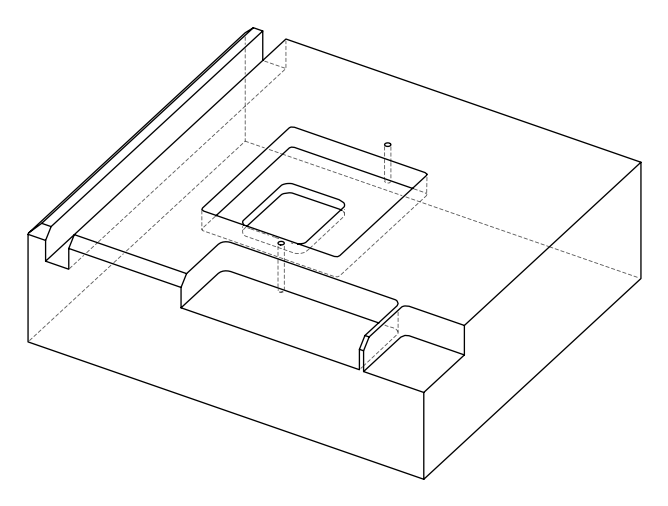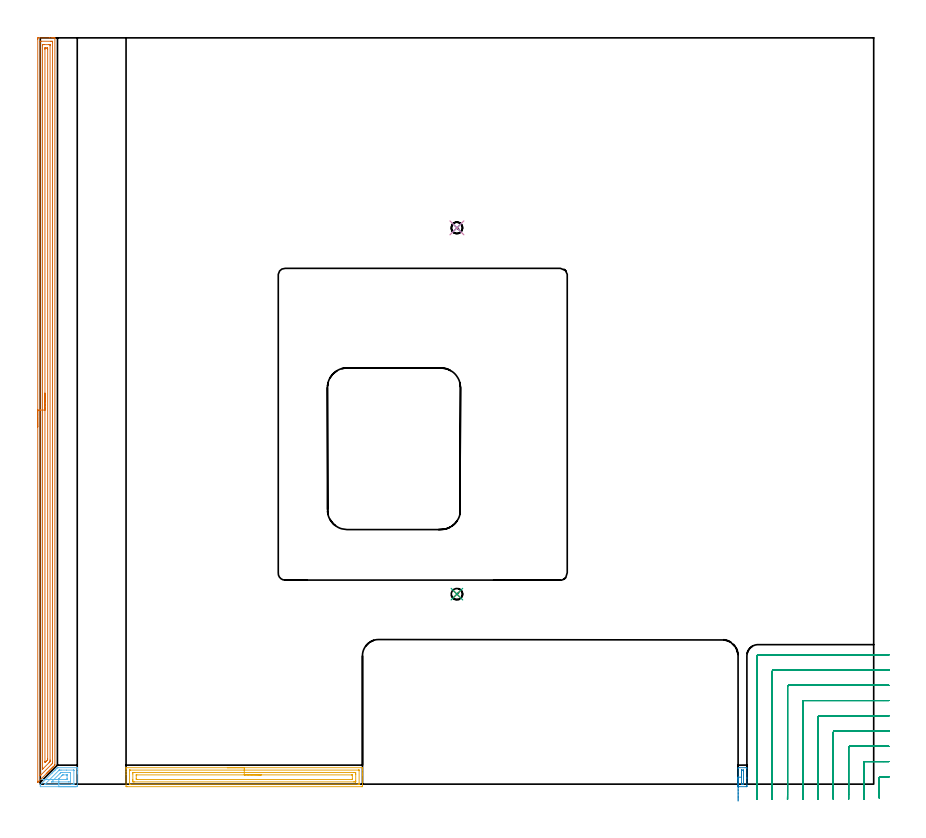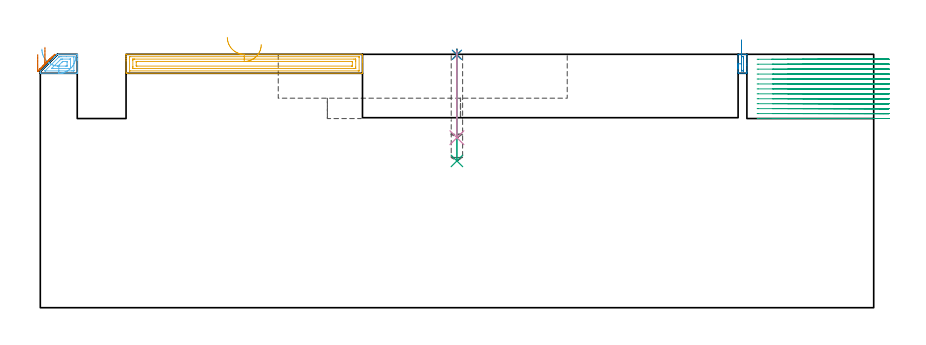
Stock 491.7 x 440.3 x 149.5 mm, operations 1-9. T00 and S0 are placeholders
(PLAN: 13 operations, 6 tool changes, 389 min)
(1 SPOT_DRILL | STEP1POCKET | NXT0321_9005460120000 | 0.03 min | 2 mm3)
(2 SPOT_DRILL_1 | STEP1POCKET_1 | NXT0321_9005460120000 | 0.03 min | 0 mm3)
(3 DRILL_BLIND_HOLE_INTO_CENTER | STEP1POCKET | UGT0301_462 | 0.26 min | 2140 mm3)
(4 DRILL_BLIND_HOLE_INTO_CENTER_1 | STEP1POCKET_1 | UGT0301_462 | 0.21 min | 1664 mm3)
(5 AREA_MILL | FG_CHAMFER_SURFACE | UGT0205_001 | 4.74 min | 9537 mm3)
(6 AREA_MILL_1 | FG_CHAMFER_SURFACE_1 | UGT0205_001 | 0.83 min | 1763 mm3)
(7 AREA_MILL_2 | FG_CHAMFER_SURFACE_2 | UGT0205_001 | 14.12 min | 22059 mm3)
(8 AREA_MILL_3 | FG_CHAMFER_SURFACE_3 | UGT0205_001 | 0.41 min | 1114 mm3)
(9 MILL_CORNER_NOTCH_RECTANGULAR | CORNER_NOTCH_RECTANGULAR | NXT0201_011 | Follow Part, ap 3, ae 75% | 24.12 min | 232576 mm3)
(10 MILL_RECTANGULAR_POCKET | POCKET_RECTANGULAR_STRAIGHT | NXT0201_008 | Follow Part, ap 1.5, ae 75% | 251.06 min | 811777 mm3)
(11 MILL_RECTANGULAR_POCKET_1 | POCKET_RECTANGULAR_STRAIGHT_1 | UGT0201_094 | Follow Part, ap 5, ae 75% | 3.41 min | 88454 mm3)
(12 MILL_SLOT | SLOT_PARTIAL_RECTANGULAR | NXT0201_012 | Follow Part, ap 4, ae 75% | 69.37 min | 704781 mm3)
(13 MILL_RECTANGULAR_SLOT | SLOT_RECTANGULAR | NXT0201_012 | Follow Part, ap 4, ae 75% | 20.39 min | 479870 mm3)
(TOOL NXT0321_9005460120000 | NC Spot Drill, 142deg, 12mm, Carbide, Uncoated | D12 PA142 FL30 Z2)
(TOOL UGT0301_462 | Carbide Drill 6.7 mm | D6.7 PA118 FL63 Z2)
(TOOL UGT0205_001 | Chamfer Mill 20 x 3 x 45 deg. | D20 FL50 Z2)
(TOOL NXT0201_011 | ENDMILL 12mm [2P460-1200-NA 1630] | D12 FL38 Z6)
(TOOL NXT0201_008 | ENDMILL 6mm [2P460-0600-NA 1630] | D6 FL26 Z6)
(TOOL UGT0201_094 | End mill 20 mm | D20 FL38 Z4)
(TOOL NXT0201_012 | ENDMILL 16mm [2P460-1600-NA 1630] | D16 FL38 Z6)
(OP 1 SPOT_DRILL)
G17 G21 G94 G90
T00 M6
G54
G17 G0 G90 X245.8 Y112.1 S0 M3
G43 Z159.5 H0
G94 G81 G98 Z149.212 F250. R152.5
G80
M5
M2
(OP 2 SPOT_DRILL_1)
G17 G21 G94 G90
T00 M6
G54
G17 G0 G90 X245.8 Y328.2 S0 M3
G43 Z159.5 H0
G94 G81 G98 Z149.212 F250. R152.5
G80
M5
M2
(OP 3 DRILL_BLIND_HOLE_INTO_CENTER)
G17 G21 G94 G90
T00 M6
G54
G17 G0 G90 X245.8 Y112.1 S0 M3
G43 Z159.5 H0
G94 G81 G98 Z86.6 F250. R151.5
G80
M5
M2
(OP 4 DRILL_BLIND_HOLE_INTO_CENTER_1)
G17 G21 G94 G90
T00 M6
G54
G17 G0 G90 X245.8 Y328.2 S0 M3
G43 Z159.5 H0
G94 G81 G98 Z100.3 F250. R151.5
G80
M5
M2
(OP 5 AREA_MILL)
G17 G21 G94 G90
T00 M6
G54
G17 G0 G90 X110.35 Y9.7 S1061 M3
G43 Z159.5 H0
G94 G1 X110.388 Z158.628 F250.
X110.502 Z157.763
X110.691 Z156.912
X110.953 Z156.08
X111.287 Z155.274
X111.69 Z154.5
X112.158 Z153.764
X112.69 Z153.072
X113.279 Z152.429
X113.922 Z151.839
X114.614 Z151.308
X115.35 Z150.84
X116.124 Z150.437
X116.93 Z150.103
X117.762 Z149.841
X118.614 Z149.652
X119.478 Z149.538
X120.35 Z149.5
X189.944
X190.09 Y9.698 Z149.488
X190.097 Y9.579 Z149.371
X190.1 Y9.453 Z149.252
Y9.085 Z148.884
Y8.472 Z148.267
Y6.417 Z146.214
Y5.849 Z145.644
Y5.259 Z145.054
Y-1.147 Z138.65
X190.096 Y-1.435 Z138.362
X190.09 Y-1.492 Z138.305
X190.031 Y-1.499 Z138.299
X189.498 Y-1.5 Z138.3
X51.202
X50.846 Y-1.496 Z138.302
X50.61 Y-1.493 Z138.304
X50.6 Y-1.147 Z138.65
Y5.849 Z145.644
Y7.292 Z147.088
Y8.472 Z148.267
Y9.453 Z149.252
X50.603 Y9.579 Z149.371
X50.61 Y9.698 Z149.488
X50.756 Y9.7 Z149.5
X120.35
Y8.286 Z148.086
X187.713 Y8.285 Z148.085
X187.905 Y8.284 Z148.084
X188.055 Y8.28 Z148.08
X188.085 Y8.279 Z148.079
X188.091 Y8.261 Z148.061
X188.095 Y8.235 Z148.035
X188.099 Y8.094 Z147.894
X188.1 Y0.223 Z140.023
X188.098 Y0.097 Z139.897
X188.094 Y-0.004 Z139.796
X188.09 Y-0.069 Z139.731
X188.08 Y-0.079 Z139.721
X188.063 Y-0.081 Z139.719
X187.713 Y-0.085 Z139.715
X187.523 Y-0.086 Z139.714
X52.987 Y-0.085 Z139.715
X52.795 Y-0.084 Z139.716
X52.645 Y-0.08 Z139.72
X52.615 Y-0.079 Z139.721
X52.609 Y-0.061 Z139.739
X52.605 Y-0.035 Z139.765
X52.601 Y0.106 Z139.906
X52.6 Y7.977 Z147.777
X52.602 Y8.103 Z147.903
X52.606 Y8.204 Z148.004
X52.61 Y8.269 Z148.069
X52.62 Y8.279 Z148.079
X52.637 Y8.28 Z148.08
X52.987 Y8.285 Z148.085
X53.177 Y8.286 Z148.086
X120.35
Y6.871 Z146.671
X185.037
X185.779 Y6.87 Z146.67
X185.929 Y6.868 Z146.668
X186.071 Y6.865 Z146.665
X186.09 Y6.723 Z146.523
X186.096 Y6.559 Z146.359
X186.1 Y5.849 Z145.649
Y5.681 Z145.481
Y2.183 Z141.983
X186.099 Y1.477 Z141.277
X186.097 Y1.393 Z141.193
X186.093 Y1.351 Z141.151
X186.09 Y1.336 Z141.136
X186.074 Y1.334 Z141.134
X185.929 Y1.331 Z141.131
X185.188 Y1.329 Z141.129
X185.037 Y1.328 Z141.128
X55.663
X54.921 Y1.33 Z141.13
X54.771 Y1.332 Z141.132
X54.629 Y1.335 Z141.135
X54.61 Y1.477 Z141.277
X54.604 Y1.641 Z141.441
X54.6 Y2.351 Z142.151
Y2.519 Z142.319
Y6.017 Z145.817
X54.601 Y6.723 Z146.523
X54.603 Y6.807 Z146.607
X54.607 Y6.848 Z146.648
X54.61 Y6.864 Z146.664
X54.626 Y6.866 Z146.666
X54.771 Y6.869 Z146.669
X55.512 Y6.871 Z146.671
X55.663 Y6.872 Z146.672
X120.35 Y6.871 Z146.671
Y5.457 Z145.257
X183.652
X183.972 Y5.455 Z145.255
X184.026 Y5.454 Z145.254
X184.075 Y5.451 Z145.251
X184.09 Y5.382 Z145.182
X184.099 Y5.018 Z144.818
X184.1 Y4.974 Z144.774
Y3.226 Z143.026
X184.097 Y2.81 Z142.61
X184.093 Y2.759 Z142.559
X184.09 Y2.751 Z142.551
X184.08 Y2.748 Z142.548
X184.04 Y2.745 Z142.545
X183.909 Y2.743 Z142.543
X183.745
X57.048
X56.728 Y2.745 Z142.545
X56.674 Y2.746 Z142.546
X56.625 Y2.749 Z142.549
X56.61 Y2.818 Z142.618
X56.601 Y3.182 Z142.982
X56.6 Y3.226 Z143.026
Y4.974 Z144.774
X56.603 Y5.39 Z145.19
X56.607 Y5.441 Z145.241
X56.61 Y5.449 Z145.249
X56.62 Y5.452 Z145.252
X56.66 Y5.455 Z145.255
X56.791 Y5.457 Z145.257
X56.955
X120.35
X121.222 Z145.295
X122.086 Z145.409
X122.938 Z145.598
X123.77 Z145.86
X124.576 Z146.194
X125.35 Z146.597
X126.086 Z147.066
X126.778 Z147.597
X127.421 Z148.186
X128.01 Z148.829
X128.542 Z149.522
X129.01 Z150.257
X129.413 Z151.031
X129.747 Z151.837
X130.009 Z152.669
X130.198 Z153.521
X130.312 Z154.386
X130.35 Z155.257
G0 Z159.5
M5
M2
(OP 6 AREA_MILL_1)
G17 G21 G94 G90
T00 M6
G54
G17 G0 G90 X20.9 Y-1.5 S1061 M3
G43 Z159.5 H0
Z148.3
G94 G1 X20.862 Z147.428 F250.
X20.748 Z146.563
X20.559 Z145.712
X20.297 Z144.88
X19.963 Z144.074
X19.56 Z143.3
X19.092 Z142.564
X18.56 Z141.872
X17.971 Z141.229
X17.328 Z140.639
X16.636 Z140.108
X15.9 Z139.64
X15.126 Z139.237
X14.32 Z138.903
X13.488 Z138.641
X12.636 Z138.452
X11.772 Z138.338
X10.9 Z138.3
X0.176
X0.041 Y-1.495 Z138.304
X0.01 Y-1.493 Z138.306
X0. Y-1.333 Z138.467
Y-0.616 Z139.183
X0.003 Y-0.441 Z139.351
X0.01 Y-0.389 Z139.404
X0.127 Y-0.272 Z139.526
X0.176 Y-0.223 Z139.575
X6.977 Y6.577 Z146.377
X7.122 Y6.723 Z146.52
X7.176 Y6.777 Z146.575
X7.799 Y7.399 Z147.199
X7.996 Y7.598 Z147.394
X8.62 Y8.22 Z148.019
X8.666 Y8.266 Z148.065
X8.87 Y8.472 Z148.268
X9.441 Y9.041 Z148.841
X9.822 Y9.422 Z149.221
X9.967 Y9.568 Z149.364
X10.097 Y9.695 Z149.491
X10.453 Y9.7 Z149.5
X21.624
X21.79 Y9.698 Z149.489
X21.797 Y9.563 Z149.356
X21.8 Y9.422 Z149.221
Y9.16 Z148.96
Y8.472 Z148.267
Y7.254 Z147.05
Y6.723 Z146.518
Y6.114 Z145.909
Y-0.882 Z138.916
X21.796 Y-1.147 Z138.651
X21.79 Y-1.493 Z138.304
X21.535 Y-1.497 Z138.302
X21.177 Y-1.5 Z138.3
X10.9
Y-0.086 Z139.714
X3.113
X2.83 Y-0.084 Z139.716
X2.782 Y-0.083 Z139.717
X2.776 Y-0.081 Z139.719
Y-0.079 Z139.721
X2.789 Y-0.064 Z139.736
X2.834 Y-0.017 Z139.783
X2.887 Y0.037 Z139.837
X10.893 Y8.042 Z147.842
X11.045 Y8.192 Z147.992
X11.102 Y8.245 Z148.045
X11.135 Y8.273 Z148.073
X11.172 Y8.279 Z148.079
X11.347 Y8.282 Z148.082
X11.538 Y8.285 Z148.085
X12.24 Y8.286 Z148.086
X15.368
X19.581 Y8.285 Z148.085
X19.744 Y8.282 Z148.082
X19.782 Y8.279 Z148.079
X19.79 Y8.276 Z148.076
X19.794 Y8.265 Z148.065
X19.797 Y8.233 Z148.033
X19.8 Y8.071 Z147.871
Y0.201 Z140.001
X19.798 Y0.067 Z139.867
X19.793 Y-0.039 Z139.761
X19.79 Y-0.071 Z139.729
X19.781 Y-0.079 Z139.721
X19.741 Y-0.08 Z139.72
X19.39 Y-0.085 Z139.715
X19.199 Y-0.086 Z139.714
X18.496
X10.9
Y1.328 Z141.128
X7.772
X7.029 Y1.329 Z141.129
X6.878 Y1.33 Z141.13
X6.727 Y1.334 Z141.134
X6.648 Y1.337 Z141.137
X6.729 Y1.425 Z141.225
X6.777 Y1.477 Z141.277
X11.689 Y6.389 Z146.189
X12.026 Y6.723 Z146.523
X12.134 Y6.827 Z146.627
X12.172 Y6.861 Z146.661
X12.24 Y6.864 Z146.664
X12.984 Y6.871 Z146.671
X13.134
X17.452
X17.603 Y6.87 Z146.67
X17.753 Y6.866 Z146.666
X17.788 Y6.865 Z146.665
X17.792 Y6.838 Z146.638
X17.797 Y6.788 Z146.588
X17.799 Y6.723 Z146.523
X17.8 Y2.158 Z141.958
X17.796 Y1.477 Z141.277
X17.793 Y1.38 Z141.18
X17.79 Y1.338 Z141.138
X17.747 Y1.335 Z141.135
X17.603 Y1.332 Z141.132
X16.86 Y1.329 Z141.129
X16.709 Y1.328 Z141.128
X10.9
X10.904 Y2.743 Z142.543
X10.747
X10.682 Y2.745 Z142.545
X10.59 Y2.749 Z142.549
X10.514 Y2.754 Z142.554
X10.561 Y2.803 Z142.603
X10.718 Y2.966 Z142.766
X10.975 Y3.226 Z143.026
X11.158 Y3.41 Z143.21
X12.723 Y4.974 Z144.774
X12.927 Y5.178 Z144.978
X13.134 Y5.383 Z145.183
X13.193 Y5.434 Z145.234
X13.214 Y5.45 Z145.25
X13.235 Y5.452 Z145.252
X13.334 Y5.455 Z145.255
X13.535 Y5.457 Z145.257
X15.322
X15.656 Y5.456 Z145.256
X15.707 Y5.455 Z145.255
X15.759 Y5.45 Z145.25
X15.79 Y5.446 Z145.246
X15.792 Y5.4 Z145.2
X15.8 Y4.989 Z144.789
Y3.24 Z143.04
Y3.226 Z143.026
X15.791 Y2.796 Z142.596
X15.789 Y2.749 Z142.549
X15.711 Y2.747 Z142.547
X15.58 Y2.744 Z142.544
X15.415 Y2.743 Z142.543
X14.922
X10.904
X10.033 Y2.746 Z142.584
X9.168 Y2.748 Z142.7
X8.317 Y2.751 Z142.892
X7.486 Y2.753 Z143.156
X6.681 Y2.756 Z143.493
X5.909 Y2.758 Z143.898
X5.174 Y2.761 Z144.369
X4.484 Y2.763 Z144.902
X3.842 Y2.765 Z145.494
X3.255 Y2.766 Z146.139
X2.726 Y2.768 Z146.832
X2.26 Y2.77 Z147.57
X1.859 Y2.771 Z148.345
X1.528 Y2.772 Z149.152
X1.268 Y2.773 Z149.984
X1.082 Z150.837
X0.971 Y2.774 Z151.702
X0.935 Z152.574
G0 Z159.5
M5
M2
(OP 7 AREA_MILL_2)
G17 G21 G94 G90
T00 M6
G54
G17 G0 G90 X-1.5 Y210.7 S1061 M3
G43 Z159.5 H0
Z149.4
G94 G1 Y210.738 Z148.528 F250.
Y210.852 Z147.664
Y211.041 Z146.812
Y211.303 Z145.98
Y211.637 Z145.174
Y212.04 Z144.4
Y212.509 Z143.664
Y213.04 Z142.972
Y213.629 Z142.329
Y214.272 Z141.74
Y214.964 Z141.209
Y215.7 Z140.74
Y216.474 Z140.337
Y217.28 Z140.003
Y218.112 Z139.741
Y218.964 Z139.552
Y219.829 Z139.438
Y220.7 Z139.4
Y439.376
X-1.499 Y439.676 Z139.401
X-1.493 Y440.263 Z139.404
X-1.492 Y440.293 Z139.406
X-0.908 Y440.3 Z139.99
X5.333 Z146.228
X6.763 Z147.659
X7.116 Z148.011
X7.823 Z148.723
X8.131 Z149.03
X8.544 Y440.292 Z149.436
X8.597 Y440.29 Z149.489
X8.6 Y440.123 Z149.5
Y11.556
X8.594 Y11.205 Z149.492
X8.32 Y10.92 Z149.22
X8.008 Y10.606 Z148.904
X7.953 Y10.553 Z148.852
X7.765 Y10.364 Z148.664
X7.71 Y10.309 Z148.607
X7.657 Y10.256 Z148.556
X7.467 Y10.066 Z148.366
X7.413 Y10.012 Z148.31
X7.36 Y9.96 Z148.259
X7.169 Y9.768 Z148.068
X7.116 Y9.715 Z148.013
X7.064 Y9.663 Z147.963
X6.871 Y9.47 Z147.77
X6.819 Y9.418 Z147.716
X6.767 Y9.367 Z147.666
X6.573 Y9.172 Z147.472
X6.522 Y9.12 Z147.419
X6.471 Y9.07 Z147.37
X6.275 Y8.874 Z147.174
X6.225 Y8.823 Z147.122
X6.174 Y8.774 Z147.073
X5.977 Y8.577 Z146.876
X5.927 Y8.526 Z146.824
X5.878 Y8.478 Z146.777
X5.679 Y8.279 Z146.578
X5.63 Y8.229 Z146.527
X5.582 Y8.181 Z146.481
X5.381 Y7.981 Z146.28
X5.333 Y7.932 Z146.23
X5.285 Y7.885 Z146.184
X5.083 Y7.683 Z145.982
X5.036 Y7.635 Z145.933
X4.989 Y7.588 Z145.888
X4.785 Y7.385 Z145.684
X4.739 Y7.337 Z145.636
X4.692 Y7.292 Z145.591
X4.487 Y7.087 Z145.386
X4.442 Y7.04 Z145.339
X4.396 Y6.995 Z145.295
X4.189 Y6.789 Z145.088
X4.144 Y6.743 Z145.042
X4.1 Y6.699 Z144.998
X3.892 Y6.491 Z144.79
X3.847 Y6.446 Z144.744
X3.803 Y6.403 Z144.702
X3.594 Y6.193 Z144.493
X3.55 Y6.149 Z144.447
X3.507 Y6.106 Z144.406
X-0.908 Y1.691 Z139.99
X-1.002 Y1.598 Z139.897
X-1.173 Y1.426 Z139.726
X-1.353 Y1.245 Z139.544
X-1.475 Y1.128 Z139.422
X-1.493 Y1.117 Z139.403
X-1.498 Y1.128 Z139.399
X-1.5 Y1.328 Z139.4
Y220.7
X-0.086 Z140.814
X-0.085 Y438.028 Z140.815
X-0.082 Y438.168 Z140.818
X-0.079 Y438.26 Z140.821
X-0.074 Y438.292 Z140.826
X-0.066 Y438.293 Z140.834
X-0.016 Y438.296 Z140.884
X0.465 Y438.3 Z141.365
X6.225 Z147.125
X6.707 Y438.299 Z147.607
X7.116 Y438.292 Z148.016
X7.168 Y438.29 Z148.068
X7.179 Y438.097 Z148.079
X7.184 Y437.958 Z148.084
X7.185 Y437.888 Z148.085
X7.186 Y13.274 Z148.086
X7.184 Y12.45 Z148.084
X7.183 Y12.382 Z148.083
X7.179 Y12.311 Z148.079
X7.166 Y12.228 Z148.066
X7.116 Y12.174 Z148.016
X6.81 Y11.862 Z147.71
X6.506 Y11.556 Z147.406
X6.365 Y11.415 Z147.265
X-0.016 Y5.034 Z140.884
X-0.061 Y4.991 Z140.839
X-0.077 Y4.978 Z140.823
X-0.078 Y4.979 Z140.822
X-0.081 Y4.998 Z140.819
X-0.084 Y5.09 Z140.816
X-0.086 Y5.369 Z140.814
Y220.7
X1.329 Z142.229
Y436.101
X1.33 Y436.211 Z142.23
X1.333 Y436.265 Z142.233
X1.335 Y436.284 Z142.235
X1.37 Y436.29 Z142.27
X1.57 Y436.298 Z142.47
X1.767 Y436.299 Z142.667
X2.46 Y436.3 Z143.36
X5.135 Z146.035
X5.333 Y436.299 Z146.233
X5.532 Y436.298 Z146.432
X5.664 Y436.294 Z146.564
X5.763 Y436.29 Z146.663
X5.765 Y436.247 Z146.665
X5.768 Y436.101 Z146.668
X5.771 Y435.662 Z146.671
Y14.237
X5.77 Y13.799 Z146.67
X5.766 Y13.343 Z146.666
X5.765 Y13.292 Z146.665
X5.737 Y13.248 Z146.637
X5.671 Y13.177 Z146.571
X5.587 Y13.089 Z146.487
X5.333 Y12.832 Z146.233
X5.142 Y12.641 Z146.042
X1.767 Y9.266 Z142.667
X1.375 Y8.874 Z142.275
X1.359 Y8.86 Z142.259
X1.349 Y8.853 Z142.249
X1.338 Y8.848 Z142.238
X1.334 Y8.857 Z142.234
X1.332 Y8.874 Z142.232
X1.33 Y8.918 Z142.23
X1.329 Y9.314 Z142.229
Y9.768
Y220.7
X2.743 Z143.643
Y433.42
X2.744 Y434.227 Z143.644
X2.747 Y434.282 Z143.647
X2.749 Y434.289 Z143.649
X2.755 Y434.293 Z143.655
X2.782 Y434.297 Z143.682
X2.891 Y434.299 Z143.791
X3.111 Y434.3 Z144.011
X3.55 Z144.45
X3.995 Y434.297 Z144.895
X4.21 Y434.294 Z145.11
X4.317 Y434.29 Z145.217
X4.351 Y434.278 Z145.251
X4.357 Y433.42 Z145.257
Y15.131
X4.351 Y14.327 Z145.251
X4.278 Y14.237 Z145.178
X3.917 Y13.869 Z144.817
X3.395 Y13.343 Z144.295
X3.182 Y13.133 Z144.082
X3.023 Y12.978 Z143.923
X2.75 Y12.717 Z143.65
X2.744 Y13.258 Z143.644
X2.743 Y13.343 Z143.643
Y220.7
Y221.572 Z143.681
Y222.437 Z143.795
Y223.288 Z143.983
Y224.12 Z144.246
Y224.926 Z144.58
Y225.7 Z144.982
Y226.436 Z145.451
Y227.128 Z145.982
Y227.771 Z146.572
Y228.361 Z147.215
Y228.892 Z147.907
Y229.36 Z148.643
Y229.763 Z149.417
Y230.097 Z150.223
Y230.359 Z151.055
Y230.548 Z151.906
Y230.662 Z152.771
Y230.7 Z153.643
G0 Z159.5
M5
M2
(OP 8 AREA_MILL_3)
G17 G21 G94 G90
T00 M6
G54
G17 G0 G90 X411.7 Y-10.042 S1061 M3
G43 Z159.5 H0
Z143.9
G94 G1 Y-9.399 Z143.311 F250.
Y-8.707 Z142.78
Y-7.971 Z142.311
Y-7.197 Z141.908
Y-6.391 Z141.574
Y-5.559 Z141.312
Y-4.708 Z141.123
Y-3.843 Z141.009
Y-2.971 Z140.971
Y-2.1 Z141.009
Y-1.235 Z141.123
Y-0.383 Z141.312
Y0.449 Z141.574
Y1.255 Z141.908
Y2.029 Z142.311
Y2.765 Z142.779
Y3.457 Z143.311
Y4.1 Z143.9
Y9.375 Z149.174
X411.71 Y9.693 Z149.493
X412.105 Y9.7 Z149.5
X416.495
X416.89 Y9.693 Z149.493
X416.9 Y9.374 Z149.174
Y4.031 Z143.831
Y3.226 Z143.019
Y-0.675 Z139.12
X416.896 Y-1.147 Z138.648
X416.892 Y-1.49 Z138.305
X416.843 Y-1.493 Z138.302
X416.495 Y-1.5 Z138.3
X412.105
X411.757 Y-1.493 Z138.302
X411.708 Y-1.49 Z138.305
X411.704 Y-1.147 Z138.648
X411.7 Y-0.744 Z139.051
Y3.226 Z143.019
Y4.1 Z143.9
X413.7
Y7.758 Z147.558
X413.702 Y7.918 Z147.718
X413.71 Y8.238 Z148.038
X413.719 Y8.28 Z148.08
X413.732 Y8.282 Z148.082
X413.775 Y8.285 Z148.085
X413.861 Y8.286 Z148.086
X414.048
X414.739 Y8.284 Z148.084
X414.837 Y8.282 Z148.082
X414.889 Y8.279 Z148.079
X414.894 Y8.078 Z147.878
X414.899 Y7.758 Z147.558
X414.9 Y7.598 Z147.398
Y0.442 Z140.242
X414.898 Y0.282 Z140.082
X414.89 Y-0.038 Z139.762
X414.881 Y-0.08 Z139.72
X414.867 Y-0.082 Z139.718
X414.825 Y-0.085 Z139.715
X414.739 Y-0.086 Z139.714
X414.552
X413.861 Y-0.084 Z139.716
X413.763 Y-0.082 Z139.718
X413.711 Y-0.079 Z139.721
X413.706 Y0.122 Z139.922
X413.701 Y0.442 Z140.242
X413.7 Y0.602 Z140.402
Y4.1 Z143.9
Y4.689 Z144.543
Y5.22 Z145.235
Y5.689 Z145.971
Y6.092 Z146.745
Y6.426 Z147.551
Y6.688 Z148.383
Y6.877 Z149.235
Y6.991 Z150.099
Y7.029 Z150.971
Y6.991 Z151.843
Y6.877 Z152.708
Y6.688 Z153.559
Y6.426 Z154.391
Y6.092 Z155.197
Y5.689 Z155.971
Y5.22 Z156.707
Y4.689 Z157.399
Y4.1 Z158.042
G0 Z159.5
M5
M2
(OP 9 MILL_CORNER_NOTCH_RECTANGULAR)
G17 G21 G94 G90
T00 M6
G54
G17 G0 G90 X500.7 Y4.3 S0 M3
G43 Z159.5 H1
Z146.585
G94 G1 X497.7 F250.
X495.494 F500.
G3 X494.9 Y3.706 R0.6
G1 Y-4.727
X494.899 Y-5.076
X494.885 Y-8.076 F250.
G0 Z159.5
X500.7 Y13.3
Z146.585
G1 X497.7
X486.495 F500.
G3 X485.9 Y12.705 R0.6
G1 Y-4.727
G2 X485.887 Y-6. R63.
G1 X485.827 Y-8.999 F250.
G0 Z159.5
X500.7 Y22.3
Z146.585
G1 X497.7
X477.495 F500.
G3 X476.9 Y21.705 R0.6
G1 Y-4.727
G2 X476.885 Y-6. R54.
G1 X476.814 Y-8.999 F250.
G0 Z159.5
X500.7 Y31.3
Z146.585
G1 X497.7
X468.495 F500.
G3 X467.9 Y30.705 R0.6
G1 Y-4.727
G2 X467.882 Y-6. R45.
G1 X467.797 Y-8.999 F250.
G0 Z159.5
X500.7 Y40.3
Z146.585
G1 X497.7
X459.495 F500.
G3 X458.9 Y39.705 R0.6
G1 Y-4.727
G2 X458.877 Y-6. R36.
G1 X458.771 Y-8.998 F250.
G0 Z159.5
X500.7 Y49.3
Z146.585
G1 X497.7
X450.496 F500.
G3 X449.9 Y48.704 R0.6
G1 Y-4.727
G2 X449.87 Y-6. R27.
G1 X449.729 Y-8.997 F250.
G0 Z159.5
X500.7 Y58.3
Z146.585
G1 X497.7
X441.496 F500.
G3 X440.9 Y57.704 R0.6
G1 Y-4.727
G2 X440.855 Y-6. R18.
G1 X440.643 Y-8.992 F250.
G0 Z159.5
X500.7 Y67.3
Z146.585
G1 X497.7
X432.496 F500.
G3 X431.9 Y66.704 R0.6
G1 Y-4.727
G2 X431.809 Y-6. R9.
G1 X431.385 Y-8.97 F250.
G0 Z159.5
X500.7 Y76.3
Z146.585
G1 X497.7
X423.496 F500.
G3 X422.9 Y75.704 R0.6
G1 Y-4.727
Y-7.727 F250.
G0 Z159.5
X500.7 Y4.3
Z143.669
G1 X497.7
X495.494 F500.
G3 X494.9 Y3.706 R0.6
G1 Y-5.075
Y-8.075 F250.
G0 Z159.5
X500.7 Y13.3
Z143.669
G1 X497.7
X486.495 F500.
G3 X485.9 Y12.705 R0.6
G1 Y-5.953
Y-6.
X485.898 Y-9. F250.
G0 Z159.5
X500.7 Y22.3
Z143.669
G1 X497.7
X477.495 F500.
G3 X476.9 Y21.705 R0.6
G1 Y-5.953
Y-6.
X476.897 Y-9. F250.
G0 Z159.5
X500.7 Y31.3
Z143.669
G1 X497.7
X468.495 F500.
G3 X467.9 Y30.705 R0.6
G1 Y-5.953
Y-6.
X467.897 Y-9. F250.
G0 Z159.5
X500.7 Y40.3
Z143.669
G1 X497.7
X459.495 F500.
G3 X458.9 Y39.705 R0.6
G1 Y-5.953
Y-6.
X458.896 Y-9. F250.
G0 Z159.5
X500.7 Y49.3
Z143.669
G1 X497.7
X450.496 F500.
G3 X449.9 Y48.704 R0.6
G1 Y-5.953
Y-6.
X449.895 Y-9. F250.
G0 Z159.5
X500.7 Y58.3
Z143.669
G1 X497.7
X441.496 F500.
G3 X440.9 Y57.704 R0.6
G1 Y-5.953
Y-6.
X440.892 Y-9. F250.
G0 Z159.5
X500.7 Y67.3
Z143.669
G1 X497.7
X432.496 F500.
G3 X431.9 Y66.704 R0.6
G1 Y-5.953
Y-6.
X431.884 Y-9. F250.
G0 Z159.5
X500.7 Y76.3
Z143.669
G1 X497.7
X423.496 F500.
G3 X422.9 Y75.704 R0.6
G1 Y-5.953
Y-8.953 F250.
G0 Z159.5
X500.7 Y4.3
Z140.754
G1 X497.7
X495.494 F500.
G3 X494.9 Y3.706 R0.6
G1 Y-5.075
Y-8.075 F250.
G0 Z159.5
X500.7 Y13.3
Z140.754
G1 X497.7
X486.495 F500.
G3 X485.9 Y12.705 R0.6
G1 Y-6.
Y-9. F250.
G0 Z159.5
X500.7 Y22.3
Z140.754
G1 X497.7
X477.495 F500.
G3 X476.9 Y21.705 R0.6
G1 Y-6.
Y-9. F250.
G0 Z159.5
X500.7 Y31.3
Z140.754
G1 X497.7
X468.495 F500.
G3 X467.9 Y30.705 R0.6
G1 Y-6.
Y-9. F250.
G0 Z159.5
X500.7 Y40.3
Z140.754
G1 X497.7
X459.495 F500.
G3 X458.9 Y39.705 R0.6
G1 Y-6.
Y-9. F250.
G0 Z159.5
X500.7 Y49.3
Z140.754
G1 X497.7
X450.496 F500.
G3 X449.9 Y48.704 R0.6
G1 Y-6.
Y-9. F250.
G0 Z159.5
X500.7 Y58.3
Z140.754
G1 X497.7
X441.496 F500.
G3 X440.9 Y57.704 R0.6
G1 Y-6.
Y-9. F250.
G0 Z159.5
X500.7 Y67.3
Z140.754
G1 X497.7
X432.496 F500.
G3 X431.9 Y66.704 R0.6
G1 Y-6.
Y-9. F250.
G0 Z159.5
X500.7 Y76.3
Z140.754
G1 X497.7
X423.496 F500.
G3 X422.9 Y75.704 R0.6
G1 Y-6.
Y-9. F250.
G0 Z159.5
X500.7 Y4.3
Z137.838
G1 X497.7
X495.494 F500.
G3 X494.9 Y3.706 R0.6
G1 Y-5.075
Y-8.075 F250.
G0 Z159.5
X500.7 Y13.3
Z137.838
G1 X497.7
X486.495 F500.
G3 X485.9 Y12.705 R0.6
G1 Y-6.
Y-9. F250.
G0 Z159.5
X500.7 Y22.3
Z137.838
G1 X497.7
X477.495 F500.
G3 X476.9 Y21.705 R0.6
G1 Y-6.
Y-9. F250.
G0 Z159.5
X500.7 Y31.3
Z137.838
G1 X497.7
X468.495 F500.
G3 X467.9 Y30.705 R0.6
G1 Y-6.
Y-9. F250.
G0 Z159.5
X500.7 Y40.3
Z137.838
G1 X497.7
X459.495 F500.
G3 X458.9 Y39.705 R0.6
G1 Y-6.
Y-9. F250.
G0 Z159.5
X500.7 Y49.3
Z137.838
G1 X497.7
X450.496 F500.
G3 X449.9 Y48.704 R0.6
G1 Y-6.
Y-9. F250.
G0 Z159.5
X500.7 Y58.3
Z137.838
G1 X497.7
X441.496 F500.
G3 X440.9 Y57.704 R0.6
G1 Y-6.
Y-9. F250.
G0 Z159.5
X500.7 Y67.3
Z137.838
G1 X497.7
X432.496 F500.
G3 X431.9 Y66.704 R0.6
G1 Y-6.
Y-9. F250.
G0 Z159.5
X500.7 Y76.3
Z137.838
G1 X497.7
X423.496 F500.
G3 X422.9 Y75.704 R0.6
G1 Y-6.
Y-9. F250.
G0 Z159.5
X500.7 Y4.3
Z134.923
G1 X497.7
X495.494 F500.
G3 X494.9 Y3.706 R0.6
G1 Y-5.075
Y-8.075 F250.
G0 Z159.5
X500.7 Y13.3
Z134.923
G1 X497.7
X486.495 F500.
G3 X485.9 Y12.705 R0.6
G1 Y-6.
Y-9. F250.
G0 Z159.5
X500.7 Y22.3
Z134.923
G1 X497.7
X477.495 F500.
G3 X476.9 Y21.705 R0.6
G1 Y-6.
Y-9. F250.
G0 Z159.5
X500.7 Y31.3
Z134.923
G1 X497.7
X468.495 F500.
G3 X467.9 Y30.705 R0.6
G1 Y-6.
Y-9. F250.
G0 Z159.5
X500.7 Y40.3
Z134.923
G1 X497.7
X459.495 F500.
G3 X458.9 Y39.705 R0.6
G1 Y-6.
Y-9. F250.
G0 Z159.5
X500.7 Y49.3
Z134.923
G1 X497.7
X450.496 F500.
G3 X449.9 Y48.704 R0.6
G1 Y-6.
Y-9. F250.
G0 Z159.5
X500.7 Y58.3
Z134.923
G1 X497.7
X441.496 F500.
G3 X440.9 Y57.704 R0.6
G1 Y-6.
Y-9. F250.
G0 Z159.5
X500.7 Y67.3
Z134.923
G1 X497.7
X432.496 F500.
G3 X431.9 Y66.704 R0.6
G1 Y-6.
Y-9. F250.
G0 Z159.5
X500.7 Y76.3
Z134.923
G1 X497.7
X423.496 F500.
G3 X422.9 Y75.704 R0.6
G1 Y-6.
Y-9. F250.
G0 Z159.5
X500.7 Y4.3
Z132.008
G1 X497.7
X495.494 F500.
G3 X494.9 Y3.706 R0.6
G1 Y-5.075
Y-8.075 F250.
G0 Z159.5
X500.7 Y13.3
Z132.008
G1 X497.7
X486.495 F500.
G3 X485.9 Y12.705 R0.6
G1 Y-6.
Y-9. F250.
G0 Z159.5
X500.7 Y22.3
Z132.008
G1 X497.7
X477.495 F500.
G3 X476.9 Y21.705 R0.6
G1 Y-6.
Y-9. F250.
G0 Z159.5
X500.7 Y31.3
Z132.008
G1 X497.7
X468.495 F500.
G3 X467.9 Y30.705 R0.6
G1 Y-6.
Y-9. F250.
G0 Z159.5
X500.7 Y40.3
Z132.008
G1 X497.7
X459.495 F500.
G3 X458.9 Y39.705 R0.6
G1 Y-6.
Y-9. F250.
G0 Z159.5
X500.7 Y49.3
Z132.008
G1 X497.7
X450.496 F500.
G3 X449.9 Y48.704 R0.6
G1 Y-6.
Y-9. F250.
G0 Z159.5
X500.7 Y58.3
Z132.008
G1 X497.7
X441.496 F500.
G3 X440.9 Y57.704 R0.6
G1 Y-6.
Y-9. F250.
G0 Z159.5
X500.7 Y67.3
Z132.008
G1 X497.7
X432.496 F500.
G3 X431.9 Y66.704 R0.6
G1 Y-6.
Y-9. F250.
G0 Z159.5
X500.7 Y76.3
Z132.008
G1 X497.7
X423.496 F500.
G3 X422.9 Y75.704 R0.6
G1 Y-6.
Y-9. F250.
G0 Z159.5
X500.7 Y4.3
Z129.092
G1 X497.7
X495.494 F500.
G3 X494.9 Y3.706 R0.6
G1 Y-5.075
Y-8.075 F250.
G0 Z159.5
X500.7 Y13.3
Z129.092
G1 X497.7
X486.495 F500.
G3 X485.9 Y12.705 R0.6
G1 Y-6.
Y-9. F250.
G0 Z159.5
X500.7 Y22.3
Z129.092
G1 X497.7
X477.495 F500.
G3 X476.9 Y21.705 R0.6
G1 Y-6.
Y-9. F250.
G0 Z159.5
X500.7 Y31.3
Z129.092
G1 X497.7
X468.495 F500.
G3 X467.9 Y30.705 R0.6
G1 Y-6.
Y-9. F250.
G0 Z159.5
X500.7 Y40.3
Z129.092
G1 X497.7
X459.495 F500.
G3 X458.9 Y39.705 R0.6
G1 Y-6.
Y-9. F250.
G0 Z159.5
X500.7 Y49.3
Z129.092
G1 X497.7
X450.496 F500.
G3 X449.9 Y48.704 R0.6
G1 Y-6.
Y-9. F250.
G0 Z159.5
X500.7 Y58.3
Z129.092
G1 X497.7
X441.496 F500.
G3 X440.9 Y57.704 R0.6
G1 Y-6.
Y-9. F250.
G0 Z159.5
X500.7 Y67.3
Z129.092
G1 X497.7
X432.496 F500.
G3 X431.9 Y66.704 R0.6
G1 Y-6.
Y-9. F250.
G0 Z159.5
X500.7 Y76.3
Z129.092
G1 X497.7
X423.496 F500.
G3 X422.9 Y75.704 R0.6
G1 Y-6.
Y-9. F250.
G0 Z159.5
X500.7 Y4.3
Z126.177
G1 X497.7
X495.494 F500.
G3 X494.9 Y3.706 R0.6
G1 Y-5.075
Y-8.075 F250.
G0 Z159.5
X500.7 Y13.3
Z126.177
G1 X497.7
X486.495 F500.
G3 X485.9 Y12.705 R0.6
G1 Y-6.
Y-9. F250.
G0 Z159.5
X500.7 Y22.3
Z126.177
G1 X497.7
X477.495 F500.
G3 X476.9 Y21.705 R0.6
G1 Y-6.
Y-9. F250.
G0 Z159.5
X500.7 Y31.3
Z126.177
G1 X497.7
X468.495 F500.
G3 X467.9 Y30.705 R0.6
G1 Y-6.
Y-9. F250.
G0 Z159.5
X500.7 Y40.3
Z126.177
G1 X497.7
X459.495 F500.
G3 X458.9 Y39.705 R0.6
G1 Y-6.
Y-9. F250.
G0 Z159.5
X500.7 Y49.3
Z126.177
G1 X497.7
X450.496 F500.
G3 X449.9 Y48.704 R0.6
G1 Y-6.
Y-9. F250.
G0 Z159.5
X500.7 Y58.3
Z126.177
G1 X497.7
X441.496 F500.
G3 X440.9 Y57.704 R0.6
G1 Y-6.
Y-9. F250.
G0 Z159.5
X500.7 Y67.3
Z126.177
G1 X497.7
X432.496 F500.
G3 X431.9 Y66.704 R0.6
G1 Y-6.
Y-9. F250.
G0 Z159.5
X500.7 Y76.3
Z126.177
G1 X497.7
X423.496 F500.
G3 X422.9 Y75.704 R0.6
G1 Y-6.
Y-9. F250.
G0 Z159.5
X500.7 Y4.3
Z123.262
G1 X497.7
X495.494 F500.
G3 X494.9 Y3.706 R0.6
G1 Y-5.075
Y-8.075 F250.
G0 Z159.5
X500.7 Y13.3
Z123.262
G1 X497.7
X486.495 F500.
G3 X485.9 Y12.705 R0.6
G1 Y-6.
Y-9. F250.
G0 Z159.5
X500.7 Y22.3
Z123.262
G1 X497.7
X477.495 F500.
G3 X476.9 Y21.705 R0.6
G1 Y-6.
Y-9. F250.
G0 Z159.5
X500.7 Y31.3
Z123.262
G1 X497.7
X468.495 F500.
G3 X467.9 Y30.705 R0.6
G1 Y-6.
Y-9. F250.
G0 Z159.5
X500.7 Y40.3
Z123.262
G1 X497.7
X459.495 F500.
G3 X458.9 Y39.705 R0.6
G1 Y-6.
Y-9. F250.
G0 Z159.5
X500.7 Y49.3
Z123.262
G1 X497.7
X450.496 F500.
G3 X449.9 Y48.704 R0.6
G1 Y-6.
Y-9. F250.
G0 Z159.5
X500.7 Y58.3
Z123.262
G1 X497.7
X441.496 F500.
G3 X440.9 Y57.704 R0.6
G1 Y-6.
Y-9. F250.
G0 Z159.5
X500.7 Y67.3
Z123.262
G1 X497.7
X432.496 F500.
G3 X431.9 Y66.704 R0.6
G1 Y-6.
Y-9. F250.
G0 Z159.5
X500.7 Y76.3
Z123.262
G1 X497.7
X423.496 F500.
G3 X422.9 Y75.704 R0.6
G1 Y-6.
Y-9. F250.
G0 Z159.5
X500.7 Y4.3
Z120.346
G1 X497.7
X495.494 F500.
G3 X494.9 Y3.706 R0.6
G1 Y-5.075
Y-8.075 F250.
G0 Z159.5
X500.7 Y13.3
Z120.346
G1 X497.7
X486.495 F500.
G3 X485.9 Y12.705 R0.6
G1 Y-6.
Y-9. F250.
G0 Z159.5
X500.7 Y22.3
Z120.346
G1 X497.7
X477.495 F500.
G3 X476.9 Y21.705 R0.6
G1 Y-6.
Y-9. F250.
G0 Z159.5
X500.7 Y31.3
Z120.346
G1 X497.7
X468.495 F500.
G3 X467.9 Y30.705 R0.6
G1 Y-6.
Y-9. F250.
G0 Z159.5
X500.7 Y40.3
Z120.346
G1 X497.7
X459.495 F500.
G3 X458.9 Y39.705 R0.6
G1 Y-6.
Y-9. F250.
G0 Z159.5
X500.7 Y49.3
Z120.346
G1 X497.7
X450.496 F500.
G3 X449.9 Y48.704 R0.6
G1 Y-6.
Y-9. F250.
G0 Z159.5
X500.7 Y58.3
Z120.346
G1 X497.7
X441.496 F500.
G3 X440.9 Y57.704 R0.6
G1 Y-6.
Y-9. F250.
G0 Z159.5
X500.7 Y67.3
Z120.346
G1 X497.7
X432.496 F500.
G3 X431.9 Y66.704 R0.6
G1 Y-6.
Y-9. F250.
G0 Z159.5
X500.7 Y76.3
Z120.346
G1 X497.7
X423.496 F500.
G3 X422.9 Y75.704 R0.6
G1 Y-6.
Y-9. F250.
G0 Z159.5
X500.7 Y4.3
Z117.431
G1 X497.7
X495.494 F500.
G3 X494.9 Y3.706 R0.6
G1 Y-5.075
Y-8.075 F250.
G0 Z159.5
X500.7 Y13.3
Z117.431
G1 X497.7
X486.495 F500.
G3 X485.9 Y12.705 R0.6
G1 Y-6.
Y-9. F250.
G0 Z159.5
X500.7 Y22.3
Z117.431
G1 X497.7
X477.495 F500.
G3 X476.9 Y21.705 R0.6
G1 Y-6.
Y-9. F250.
G0 Z159.5
X500.7 Y31.3
Z117.431
G1 X497.7
X468.495 F500.
G3 X467.9 Y30.705 R0.6
G1 Y-6.
Y-9. F250.
G0 Z159.5
X500.7 Y40.3
Z117.431
G1 X497.7
X459.495 F500.
G3 X458.9 Y39.705 R0.6
G1 Y-6.
Y-9. F250.
G0 Z159.5
X500.7 Y49.3
Z117.431
G1 X497.7
X450.496 F500.
G3 X449.9 Y48.704 R0.6
G1 Y-6.
Y-9. F250.
G0 Z159.5
X500.7 Y58.3
Z117.431
G1 X497.7
X441.496 F500.
G3 X440.9 Y57.704 R0.6
G1 Y-6.
Y-9. F250.
G0 Z159.5
X500.7 Y67.3
Z117.431
G1 X497.7
X432.496 F500.
G3 X431.9 Y66.704 R0.6
G1 Y-6.
Y-9. F250.
G0 Z159.5
X500.7 Y76.3
Z117.431
G1 X497.7
X423.496 F500.
G3 X422.9 Y75.704 R0.6
G1 Y-6.
Y-9. F250.
G0 Z159.5
X500.7 Y4.3
Z114.515
G1 X497.7
X495.494 F500.
G3 X494.9 Y3.706 R0.6
G1 Y-5.075
Y-8.075 F250.
G0 Z159.5
X500.7 Y13.3
Z114.515
G1 X497.7
X486.495 F500.
G3 X485.9 Y12.705 R0.6
G1 Y-6.
Y-9. F250.
G0 Z159.5
X500.7 Y22.3
Z114.515
G1 X497.7
X477.495 F500.
G3 X476.9 Y21.705 R0.6
G1 Y-6.
Y-9. F250.
G0 Z159.5
X500.7 Y31.3
Z114.515
G1 X497.7
X468.495 F500.
G3 X467.9 Y30.705 R0.6
G1 Y-6.
Y-9. F250.
G0 Z159.5
X500.7 Y40.3
Z114.515
G1 X497.7
X459.495 F500.
G3 X458.9 Y39.705 R0.6
G1 Y-6.
Y-9. F250.
G0 Z159.5
X500.7 Y49.3
Z114.515
G1 X497.7
X450.496 F500.
G3 X449.9 Y48.704 R0.6
G1 Y-6.
Y-9. F250.
G0 Z159.5
X500.7 Y58.3
Z114.515
G1 X497.7
X441.496 F500.
G3 X440.9 Y57.704 R0.6
G1 Y-6.
Y-9. F250.
G0 Z159.5
X500.7 Y67.3
Z114.515
G1 X497.7
X432.496 F500.
G3 X431.9 Y66.704 R0.6
G1 Y-6.
Y-9. F250.
G0 Z159.5
X500.7 Y76.3
Z114.515
G1 X497.7
X423.496 F500.
G3 X422.9 Y75.704 R0.6
G1 Y-6.
Y-9. F250.
G0 Z159.5
X500.7 Y4.3
Z111.6
G1 X497.7
X495.494 F500.
G3 X494.9 Y3.706 R0.6
G1 Y-5.075
Y-8.075 F250.
G0 Z159.5
X500.7 Y13.3
Z111.6
G1 X497.7
X486.495 F500.
G3 X485.9 Y12.705 R0.6
G1 Y-6.
Y-9. F250.
G0 Z159.5
X500.7 Y22.3
Z111.6
G1 X497.7
X477.495 F500.
G3 X476.9 Y21.705 R0.6
G1 Y-6.
Y-9. F250.
G0 Z159.5
X500.7 Y31.3
Z111.6
G1 X497.7
X468.495 F500.
G3 X467.9 Y30.705 R0.6
G1 Y-6.
Y-9. F250.
G0 Z159.5
X500.7 Y40.3
Z111.6
G1 X497.7
X459.495 F500.
G3 X458.9 Y39.705 R0.6
G1 Y-6.
Y-9. F250.
G0 Z159.5
X500.7 Y49.3
Z111.6
G1 X497.7
X450.496 F500.
G3 X449.9 Y48.704 R0.6
G1 Y-6.
Y-9. F250.
G0 Z159.5
X500.7 Y58.3
Z111.6
G1 X497.7
X441.496 F500.
G3 X440.9 Y57.704 R0.6
G1 Y-6.
Y-9. F250.
G0 Z159.5
X500.7 Y67.3
Z111.6
G1 X497.7
X432.496 F500.
G3 X431.9 Y66.704 R0.6
G1 Y-6.
Y-9. F250.
G0 Z159.5
X500.7 Y76.3
Z111.6
G1 X497.7
X423.496 F500.
G3 X422.9 Y75.704 R0.6
G1 Y-6.
Y-9. F250.
G0 Z159.5
M5
M2
